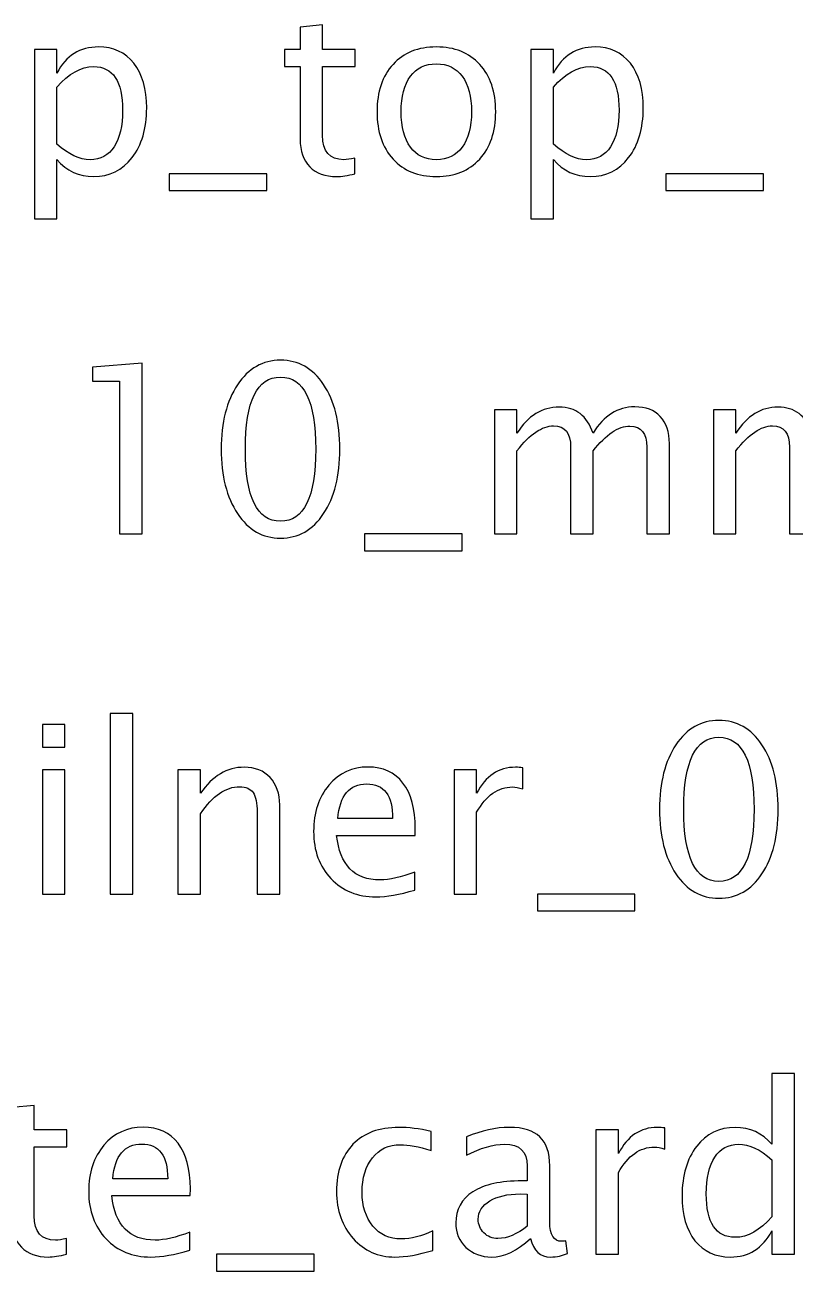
# Model space of a CAD drawing. Header units: centimetres. Extents: x -23.8 to 24.1, y -26.5 to 28.7.
# Drawn here: x 1.45 to 10.14, y 14.28 to 28.35 of the extents above; entities that cross this region are included whole.
import ezdxf

# ---------------------------------------------------------------- set-up
doc = ezdxf.new("R2010")
doc.units = ezdxf.units.CM
doc.header["$MEASUREMENT"] = 0
doc.layers.add('Layer 1', color=7, linetype='Continuous')

msp = doc.modelspace()

# ---------------------------------------------------------------- linework, layer by layer
at = {"layer": 'Layer 1'}
for points, knots in [([(5.17439, 26.67088), (5.0959, 26.64927), (5.02755, 26.63869), (4.96978, 26.63869), (4.96978, 26.63869), (4.84013, 26.63869), (4.73915, 26.67573), (4.66683, 26.74981), (4.66683, 26.74981), (4.59407, 26.8239), (4.55791, 26.92664), (4.55791, 27.0585), (4.55791, 27.0585), (4.55791, 27.0585), (4.55791, 27.88223), (4.55791, 27.88223), (4.55791, 27.88223), (4.55791, 27.88223), (4.38241, 27.88223), (4.38241, 27.88223), (4.38241, 27.88223), (4.38241, 27.88223), (4.38241, 28.07273), (4.38241, 28.07273), (4.38241, 28.07273), (4.38241, 28.07273), (4.55791, 28.07273), (4.55791, 28.07273), (4.55791, 28.07273), (4.55791, 28.07273), (4.55791, 28.32629), (4.55791, 28.32629), (4.55791, 28.32629), (4.55791, 28.32629), (4.81191, 28.35054), (4.81191, 28.35054), (4.81191, 28.35054), (4.81191, 28.35054), (4.81191, 28.07273), (4.81191, 28.07273), (4.81191, 28.07273), (4.81191, 28.07273), (5.17968, 28.07273), (5.17968, 28.07273), (5.17968, 28.07273), (5.17968, 28.07273), (5.17968, 27.88223), (5.17968, 27.88223), (5.17968, 27.88223), (5.17968, 27.88223), (4.81191, 27.88223), (4.81191, 27.88223), (4.81191, 27.88223), (4.81191, 27.88223), (4.81191, 27.10436), (4.81191, 27.10436), (4.81191, 27.10436), (4.81191, 26.92091), (4.89173, 26.82919), (5.05092, 26.82919), (5.05092, 26.82919), (5.08487, 26.82919), (5.12588, 26.83492), (5.17439, 26.84595), (5.17439, 26.84595), (5.17439, 26.84595), (5.17439, 26.67088), (5.17439, 26.67088)], [0, 0, 0, 0, 0.05555556, 0.05555556, 0.05555556, 0.05555556, 0.11111111, 0.11111111, 0.11111111, 0.11111111, 0.16666667, 0.16666667, 0.16666667, 0.16666667, 0.22222222, 0.22222222, 0.22222222, 0.22222222, 0.27777778, 0.27777778, 0.27777778, 0.27777778, 0.33333333, 0.33333333, 0.33333333, 0.33333333, 0.38888889, 0.38888889, 0.38888889, 0.38888889, 0.44444444, 0.44444444, 0.44444444, 0.44444444, 0.5, 0.5, 0.5, 0.5, 0.55555556, 0.55555556, 0.55555556, 0.55555556, 0.61111111, 0.61111111, 0.61111111, 0.61111111, 0.66666667, 0.66666667, 0.66666667, 0.66666667, 0.72222222, 0.72222222, 0.72222222, 0.72222222, 0.77777778, 0.77777778, 0.77777778, 0.77777778, 0.83333333, 0.83333333, 0.83333333, 0.83333333, 0.88888889, 0.88888889, 0.88888889, 0.88888889, 1, 1, 1, 1]), ([(1.55931, 26.15979), (1.55931, 26.15979), (1.55931, 28.07273), (1.55931, 28.07273), (1.55931, 28.07273), (1.55931, 28.07273), (1.81331, 28.07273), (1.81331, 28.07273), (1.81331, 28.07273), (1.81331, 28.07273), (1.81331, 27.80771), (1.81331, 27.80771), (1.81331, 27.80771), (1.91738, 28.00394), (2.07392, 28.10183), (2.2825, 28.10183), (2.2825, 28.10183), (2.4514, 28.10183), (2.58413, 28.04054), (2.68114, 27.91751), (2.68114, 27.91751), (2.77816, 27.79448), (2.82666, 27.62647), (2.82666, 27.41348), (2.82666, 27.41348), (2.82666, 27.18153), (2.77154, 26.99411), (2.66174, 26.85212), (2.66174, 26.85212), (2.55194, 26.70969), (2.4073, 26.63869), (2.22826, 26.63869), (2.22826, 26.63869), (2.06202, 26.63869), (1.92355, 26.70219), (1.81331, 26.82963), (1.81331, 26.82963), (1.81331, 26.82963), (1.81331, 26.15979), (1.81331, 26.15979), (1.81331, 26.15979), (1.81331, 26.15979), (1.55931, 26.15979), (1.55931, 26.15979)], [0, 0, 0, 0, 0.08333333, 0.08333333, 0.08333333, 0.08333333, 0.16666667, 0.16666667, 0.16666667, 0.16666667, 0.25, 0.25, 0.25, 0.25, 0.33333333, 0.33333333, 0.33333333, 0.33333333, 0.41666667, 0.41666667, 0.41666667, 0.41666667, 0.5, 0.5, 0.5, 0.5, 0.58333333, 0.58333333, 0.58333333, 0.58333333, 0.66666667, 0.66666667, 0.66666667, 0.66666667, 0.75, 0.75, 0.75, 0.75, 0.83333333, 0.83333333, 0.83333333, 0.83333333, 1, 1, 1, 1]), ([(6.09514, 26.63869), (5.88921, 26.63869), (5.72605, 26.70439), (5.6061, 26.8358), (5.6061, 26.8358), (5.48572, 26.96721), (5.42574, 27.14581), (5.42574, 27.37114), (5.42574, 27.37114), (5.42574, 27.59604), (5.48572, 27.77419), (5.6061, 27.90516), (5.6061, 27.90516), (5.72605, 28.03613), (5.88921, 28.10183), (6.09514, 28.10183), (6.09514, 28.10183), (6.30107, 28.10183), (6.46423, 28.03613), (6.58418, 27.90516), (6.58418, 27.90516), (6.70456, 27.77419), (6.76453, 27.59604), (6.76453, 27.37114), (6.76453, 27.37114), (6.76453, 27.14581), (6.70456, 26.96721), (6.58418, 26.8358), (6.58418, 26.8358), (6.46423, 26.70439), (6.30107, 26.63869), (6.09514, 26.63869)], [0, 0, 0, 0, 0.11111111, 0.11111111, 0.11111111, 0.11111111, 0.22222222, 0.22222222, 0.22222222, 0.22222222, 0.33333333, 0.33333333, 0.33333333, 0.33333333, 0.44444444, 0.44444444, 0.44444444, 0.44444444, 0.55555556, 0.55555556, 0.55555556, 0.55555556, 0.66666667, 0.66666667, 0.66666667, 0.66666667, 0.77777778, 0.77777778, 0.77777778, 0.77777778, 1, 1, 1, 1]), ([(7.16229, 26.15979), (7.16229, 26.15979), (7.16229, 28.07273), (7.16229, 28.07273), (7.16229, 28.07273), (7.16229, 28.07273), (7.41629, 28.07273), (7.41629, 28.07273), (7.41629, 28.07273), (7.41629, 28.07273), (7.41629, 27.80771), (7.41629, 27.80771), (7.41629, 27.80771), (7.52036, 28.00394), (7.6769, 28.10183), (7.88548, 28.10183), (7.88548, 28.10183), (8.05438, 28.10183), (8.18711, 28.04054), (8.28412, 27.91751), (8.28412, 27.91751), (8.38114, 27.79448), (8.42964, 27.62647), (8.42964, 27.41348), (8.42964, 27.41348), (8.42964, 27.18153), (8.37452, 26.99411), (8.26472, 26.85212), (8.26472, 26.85212), (8.15492, 26.70969), (8.01028, 26.63869), (7.83124, 26.63869), (7.83124, 26.63869), (7.665, 26.63869), (7.52653, 26.70219), (7.41629, 26.82963), (7.41629, 26.82963), (7.41629, 26.82963), (7.41629, 26.15979), (7.41629, 26.15979), (7.41629, 26.15979), (7.41629, 26.15979), (7.16229, 26.15979), (7.16229, 26.15979)], [0, 0, 0, 0, 0.08333333, 0.08333333, 0.08333333, 0.08333333, 0.16666667, 0.16666667, 0.16666667, 0.16666667, 0.25, 0.25, 0.25, 0.25, 0.33333333, 0.33333333, 0.33333333, 0.33333333, 0.41666667, 0.41666667, 0.41666667, 0.41666667, 0.5, 0.5, 0.5, 0.5, 0.58333333, 0.58333333, 0.58333333, 0.58333333, 0.66666667, 0.66666667, 0.66666667, 0.66666667, 0.75, 0.75, 0.75, 0.75, 0.83333333, 0.83333333, 0.83333333, 0.83333333, 1, 1, 1, 1]), ([(1.81331, 27.0047), (1.94428, 26.88784), (2.06907, 26.82919), (2.18769, 26.82919), (2.18769, 26.82919), (2.30455, 26.82919), (2.39495, 26.87814), (2.45845, 26.97559), (2.45845, 26.97559), (2.52239, 27.07305), (2.55414, 27.21019), (2.55414, 27.38746), (2.55414, 27.38746), (2.55414, 27.71554), (2.44566, 27.87958), (2.2287, 27.87958), (2.2287, 27.87958), (2.08671, 27.87958), (1.94825, 27.80286), (1.81331, 27.64896), (1.81331, 27.64896), (1.81331, 27.64896), (1.81331, 27.0047), (1.81331, 27.0047)], [0, 0, 0, 0, 0.14285714, 0.14285714, 0.14285714, 0.14285714, 0.28571429, 0.28571429, 0.28571429, 0.28571429, 0.42857143, 0.42857143, 0.42857143, 0.42857143, 0.57142857, 0.57142857, 0.57142857, 0.57142857, 0.71428571, 0.71428571, 0.71428571, 0.71428571, 1, 1, 1, 1]), ([(6.0947, 26.82919), (6.22038, 26.82919), (6.31827, 26.87637), (6.38794, 26.97118), (6.38794, 26.97118), (6.45718, 27.06555), (6.49201, 27.19917), (6.49201, 27.37114), (6.49201, 27.37114), (6.49201, 27.54268), (6.45718, 27.67586), (6.38794, 27.77022), (6.38794, 27.77022), (6.31827, 27.86415), (6.22038, 27.91133), (6.0947, 27.91133), (6.0947, 27.91133), (5.96858, 27.91133), (5.87069, 27.86415), (5.80189, 27.77022), (5.80189, 27.77022), (5.73266, 27.67586), (5.69827, 27.54268), (5.69827, 27.37114), (5.69827, 27.37114), (5.69827, 27.19917), (5.73266, 27.06555), (5.80189, 26.97118), (5.80189, 26.97118), (5.87069, 26.87637), (5.96858, 26.82919), (6.0947, 26.82919)], [0, 0, 0, 0, 0.11111111, 0.11111111, 0.11111111, 0.11111111, 0.22222222, 0.22222222, 0.22222222, 0.22222222, 0.33333333, 0.33333333, 0.33333333, 0.33333333, 0.44444444, 0.44444444, 0.44444444, 0.44444444, 0.55555556, 0.55555556, 0.55555556, 0.55555556, 0.66666667, 0.66666667, 0.66666667, 0.66666667, 0.77777778, 0.77777778, 0.77777778, 0.77777778, 1, 1, 1, 1]), ([(7.41629, 27.0047), (7.54726, 26.88784), (7.67205, 26.82919), (7.79067, 26.82919), (7.79067, 26.82919), (7.90753, 26.82919), (7.99793, 26.87814), (8.06143, 26.97559), (8.06143, 26.97559), (8.12537, 27.07305), (8.15712, 27.21019), (8.15712, 27.38746), (8.15712, 27.38746), (8.15712, 27.71554), (8.04864, 27.87958), (7.83168, 27.87958), (7.83168, 27.87958), (7.68969, 27.87958), (7.55123, 27.80286), (7.41629, 27.64896), (7.41629, 27.64896), (7.41629, 27.64896), (7.41629, 27.0047), (7.41629, 27.0047)], [0, 0, 0, 0, 0.14285714, 0.14285714, 0.14285714, 0.14285714, 0.28571429, 0.28571429, 0.28571429, 0.28571429, 0.42857143, 0.42857143, 0.42857143, 0.42857143, 0.57142857, 0.57142857, 0.57142857, 0.57142857, 0.71428571, 0.71428571, 0.71428571, 0.71428571, 1, 1, 1, 1]), ([(3.08154, 26.47994), (3.08154, 26.47994), (3.08154, 26.67044), (3.08154, 26.67044), (3.08154, 26.67044), (3.08154, 26.67044), (4.18221, 26.67044), (4.18221, 26.67044), (4.18221, 26.67044), (4.18221, 26.67044), (4.18221, 26.47994), (4.18221, 26.47994), (4.18221, 26.47994), (4.18221, 26.47994), (3.08154, 26.47994), (3.08154, 26.47994)], [0, 0, 0, 0, 0.2, 0.2, 0.2, 0.2, 0.4, 0.4, 0.4, 0.4, 0.6, 0.6, 0.6, 0.6, 1, 1, 1, 1]), ([(8.68452, 26.47994), (8.68452, 26.47994), (8.68452, 26.67044), (8.68452, 26.67044), (8.68452, 26.67044), (8.68452, 26.67044), (9.78519, 26.67044), (9.78519, 26.67044), (9.78519, 26.67044), (9.78519, 26.67044), (9.78519, 26.47994), (9.78519, 26.47994), (9.78519, 26.47994), (9.78519, 26.47994), (8.68452, 26.47994), (8.68452, 26.47994)], [0, 0, 0, 0, 0.2, 0.2, 0.2, 0.2, 0.4, 0.4, 0.4, 0.4, 0.6, 0.6, 0.6, 0.6, 1, 1, 1, 1]), ([(2.52086, 22.60468), (2.52086, 22.60468), (2.52086, 24.32712), (2.52086, 24.32712), (2.52086, 24.32712), (2.52086, 24.32712), (2.21659, 24.32712), (2.21659, 24.32712), (2.21659, 24.32712), (2.21659, 24.32712), (2.21659, 24.48587), (2.21659, 24.48587), (2.21659, 24.48587), (2.21659, 24.48587), (2.77486, 24.53349), (2.77486, 24.53349), (2.77486, 24.53349), (2.77486, 24.53349), (2.77486, 22.60468), (2.77486, 22.60468), (2.77486, 22.60468), (2.77486, 22.60468), (2.52086, 22.60468), (2.52086, 22.60468)], [0, 0, 0, 0, 0.14285714, 0.14285714, 0.14285714, 0.14285714, 0.28571429, 0.28571429, 0.28571429, 0.28571429, 0.42857143, 0.42857143, 0.42857143, 0.42857143, 0.57142857, 0.57142857, 0.57142857, 0.57142857, 0.71428571, 0.71428571, 0.71428571, 0.71428571, 1, 1, 1, 1]), ([(4.33678, 22.55706), (4.13614, 22.55706), (3.9743, 22.64922), (3.85171, 22.8331), (3.85171, 22.8331), (3.72868, 23.01699), (3.66739, 23.25952), (3.66739, 23.56115), (3.66739, 23.56115), (3.66739, 23.86277), (3.72868, 24.10531), (3.85171, 24.28919), (3.85171, 24.28919), (3.9743, 24.47308), (4.13614, 24.56524), (4.33678, 24.56524), (4.33678, 24.56524), (4.53831, 24.56524), (4.70014, 24.47352), (4.82273, 24.29007), (4.82273, 24.29007), (4.94488, 24.10663), (5.00618, 23.86365), (5.00618, 23.56115), (5.00618, 23.56115), (5.00618, 23.25952), (4.94488, 23.01699), (4.82273, 22.8331), (4.82273, 22.8331), (4.70014, 22.64922), (4.53831, 22.55706), (4.33678, 22.55706)], [0, 0, 0, 0, 0.11111111, 0.11111111, 0.11111111, 0.11111111, 0.22222222, 0.22222222, 0.22222222, 0.22222222, 0.33333333, 0.33333333, 0.33333333, 0.33333333, 0.44444444, 0.44444444, 0.44444444, 0.44444444, 0.55555556, 0.55555556, 0.55555556, 0.55555556, 0.66666667, 0.66666667, 0.66666667, 0.66666667, 0.77777778, 0.77777778, 0.77777778, 0.77777778, 1, 1, 1, 1]), ([(4.33634, 22.74755), (4.60137, 22.74755), (4.73366, 23.01875), (4.73366, 23.56115), (4.73366, 23.56115), (4.73366, 24.10354), (4.60137, 24.37474), (4.33634, 24.37474), (4.33634, 24.37474), (4.0722, 24.37474), (3.93991, 24.10354), (3.93991, 23.56115), (3.93991, 23.56115), (3.93991, 23.01875), (4.0722, 22.74755), (4.33634, 22.74755)], [0, 0, 0, 0, 0.2, 0.2, 0.2, 0.2, 0.4, 0.4, 0.4, 0.4, 0.6, 0.6, 0.6, 0.6, 1, 1, 1, 1]), ([(6.75066, 22.60468), (6.75066, 22.60468), (6.75066, 24.00697), (6.75066, 24.00697), (6.75066, 24.00697), (6.75066, 24.00697), (7.00466, 24.00697), (7.00466, 24.00697), (7.00466, 24.00697), (7.00466, 24.00697), (7.00466, 23.74195), (7.00466, 23.74195), (7.00466, 23.74195), (7.12857, 23.93818), (7.28732, 24.03607), (7.48179, 24.03607), (7.48179, 24.03607), (7.6692, 24.03607), (7.79664, 23.93818), (7.86455, 23.74195), (7.86455, 23.74195), (7.98494, 23.93994), (8.14193, 24.03872), (8.33463, 24.03872), (8.33463, 24.03872), (8.45766, 24.03872), (8.55335, 24.00256), (8.6217, 23.9298), (8.6217, 23.9298), (8.69005, 23.85704), (8.72445, 23.75518), (8.72445, 23.62421), (8.72445, 23.62421), (8.72445, 23.62421), (8.72445, 22.60468), (8.72445, 22.60468), (8.72445, 22.60468), (8.72445, 22.60468), (8.47045, 22.60468), (8.47045, 22.60468), (8.47045, 22.60468), (8.47045, 22.60468), (8.47045, 23.58231), (8.47045, 23.58231), (8.47045, 23.58231), (8.47045, 23.74195), (8.40695, 23.82176), (8.27995, 23.82176), (8.27995, 23.82176), (8.1481, 23.82176), (8.00963, 23.72872), (7.86455, 23.54219), (7.86455, 23.54219), (7.86455, 23.54219), (7.86455, 22.60468), (7.86455, 22.60468), (7.86455, 22.60468), (7.86455, 22.60468), (7.61055, 22.60468), (7.61055, 22.60468), (7.61055, 22.60468), (7.61055, 22.60468), (7.61055, 23.5832), (7.61055, 23.5832), (7.61055, 23.5832), (7.61055, 23.74415), (7.54617, 23.82441), (7.41697, 23.82441), (7.41697, 23.82441), (7.28865, 23.82441), (7.15106, 23.73092), (7.00466, 23.54351), (7.00466, 23.54351), (7.00466, 23.54351), (7.00466, 22.60468), (7.00466, 22.60468), (7.00466, 22.60468), (7.00466, 22.60468), (6.75066, 22.60468), (6.75066, 22.60468)], [0, 0, 0, 0, 0.04761905, 0.04761905, 0.04761905, 0.04761905, 0.0952381, 0.0952381, 0.0952381, 0.0952381, 0.14285714, 0.14285714, 0.14285714, 0.14285714, 0.19047619, 0.19047619, 0.19047619, 0.19047619, 0.23809524, 0.23809524, 0.23809524, 0.23809524, 0.28571429, 0.28571429, 0.28571429, 0.28571429, 0.33333333, 0.33333333, 0.33333333, 0.33333333, 0.38095238, 0.38095238, 0.38095238, 0.38095238, 0.42857143, 0.42857143, 0.42857143, 0.42857143, 0.47619048, 0.47619048, 0.47619048, 0.47619048, 0.52380952, 0.52380952, 0.52380952, 0.52380952, 0.57142857, 0.57142857, 0.57142857, 0.57142857, 0.61904762, 0.61904762, 0.61904762, 0.61904762, 0.66666667, 0.66666667, 0.66666667, 0.66666667, 0.71428571, 0.71428571, 0.71428571, 0.71428571, 0.76190476, 0.76190476, 0.76190476, 0.76190476, 0.80952381, 0.80952381, 0.80952381, 0.80952381, 0.85714286, 0.85714286, 0.85714286, 0.85714286, 0.9047619, 0.9047619, 0.9047619, 0.9047619, 1, 1, 1, 1]), ([(9.22098, 22.60468), (9.22098, 22.60468), (9.22098, 24.00697), (9.22098, 24.00697), (9.22098, 24.00697), (9.22098, 24.00697), (9.47498, 24.00697), (9.47498, 24.00697), (9.47498, 24.00697), (9.47498, 24.00697), (9.47498, 23.74195), (9.47498, 23.74195), (9.47498, 23.74195), (9.59889, 23.93818), (9.75764, 24.03607), (9.95211, 24.03607), (9.95211, 24.03607), (10.13952, 24.03607), (10.26696, 23.93818), (10.33487, 23.74195), (10.33487, 23.74195), (10.45526, 23.93994), (10.61225, 24.03872), (10.80495, 24.03872), (10.80495, 24.03872), (10.92798, 24.03872), (11.02367, 24.00256), (11.09202, 23.9298), (11.09202, 23.9298), (11.16037, 23.85704), (11.19477, 23.75518), (11.19477, 23.62421), (11.19477, 23.62421), (11.19477, 23.62421), (11.19477, 22.60468), (11.19477, 22.60468), (11.19477, 22.60468), (11.19477, 22.60468), (10.94077, 22.60468), (10.94077, 22.60468), (10.94077, 22.60468), (10.94077, 22.60468), (10.94077, 23.58231), (10.94077, 23.58231), (10.94077, 23.58231), (10.94077, 23.74195), (10.87727, 23.82176), (10.75027, 23.82176), (10.75027, 23.82176), (10.61842, 23.82176), (10.47995, 23.72872), (10.33487, 23.54219), (10.33487, 23.54219), (10.33487, 23.54219), (10.33487, 22.60468), (10.33487, 22.60468), (10.33487, 22.60468), (10.33487, 22.60468), (10.08087, 22.60468), (10.08087, 22.60468), (10.08087, 22.60468), (10.08087, 22.60468), (10.08087, 23.5832), (10.08087, 23.5832), (10.08087, 23.5832), (10.08087, 23.74415), (10.01649, 23.82441), (9.88729, 23.82441), (9.88729, 23.82441), (9.75897, 23.82441), (9.62138, 23.73092), (9.47498, 23.54351), (9.47498, 23.54351), (9.47498, 23.54351), (9.47498, 22.60468), (9.47498, 22.60468), (9.47498, 22.60468), (9.47498, 22.60468), (9.22098, 22.60468), (9.22098, 22.60468)], [0, 0, 0, 0, 0.04761905, 0.04761905, 0.04761905, 0.04761905, 0.0952381, 0.0952381, 0.0952381, 0.0952381, 0.14285714, 0.14285714, 0.14285714, 0.14285714, 0.19047619, 0.19047619, 0.19047619, 0.19047619, 0.23809524, 0.23809524, 0.23809524, 0.23809524, 0.28571429, 0.28571429, 0.28571429, 0.28571429, 0.33333333, 0.33333333, 0.33333333, 0.33333333, 0.38095238, 0.38095238, 0.38095238, 0.38095238, 0.42857143, 0.42857143, 0.42857143, 0.42857143, 0.47619048, 0.47619048, 0.47619048, 0.47619048, 0.52380952, 0.52380952, 0.52380952, 0.52380952, 0.57142857, 0.57142857, 0.57142857, 0.57142857, 0.61904762, 0.61904762, 0.61904762, 0.61904762, 0.66666667, 0.66666667, 0.66666667, 0.66666667, 0.71428571, 0.71428571, 0.71428571, 0.71428571, 0.76190476, 0.76190476, 0.76190476, 0.76190476, 0.80952381, 0.80952381, 0.80952381, 0.80952381, 0.85714286, 0.85714286, 0.85714286, 0.85714286, 0.9047619, 0.9047619, 0.9047619, 0.9047619, 1, 1, 1, 1]), ([(5.28487, 22.41418), (5.28487, 22.41418), (5.28487, 22.60468), (5.28487, 22.60468), (5.28487, 22.60468), (5.28487, 22.60468), (6.38554, 22.60468), (6.38554, 22.60468), (6.38554, 22.60468), (6.38554, 22.60468), (6.38554, 22.41418), (6.38554, 22.41418), (6.38554, 22.41418), (6.38554, 22.41418), (5.28487, 22.41418), (5.28487, 22.41418)], [0, 0, 0, 0, 0.2, 0.2, 0.2, 0.2, 0.4, 0.4, 0.4, 0.4, 0.6, 0.6, 0.6, 0.6, 1, 1, 1, 1]), ([(2.41478, 18.53892), (2.41478, 18.53892), (2.41478, 20.57885), (2.41478, 20.57885), (2.41478, 20.57885), (2.41478, 20.57885), (2.66878, 20.57885), (2.66878, 20.57885), (2.66878, 20.57885), (2.66878, 20.57885), (2.66878, 18.53892), (2.66878, 18.53892), (2.66878, 18.53892), (2.66878, 18.53892), (2.41478, 18.53892), (2.41478, 18.53892)], [0, 0, 0, 0, 0.2, 0.2, 0.2, 0.2, 0.4, 0.4, 0.4, 0.4, 0.6, 0.6, 0.6, 0.6, 1, 1, 1, 1]), ([(1.65014, 20.19786), (1.65014, 20.19786), (1.65014, 20.45186), (1.65014, 20.45186), (1.65014, 20.45186), (1.65014, 20.45186), (1.90414, 20.45186), (1.90414, 20.45186), (1.90414, 20.45186), (1.90414, 20.45186), (1.90414, 20.19786), (1.90414, 20.19786), (1.90414, 20.19786), (1.90414, 20.19786), (1.65014, 20.19786), (1.65014, 20.19786)], [0, 0, 0, 0, 0.2, 0.2, 0.2, 0.2, 0.4, 0.4, 0.4, 0.4, 0.6, 0.6, 0.6, 0.6, 1, 1, 1, 1]), ([(9.28335, 18.4913), (9.08271, 18.4913), (8.92087, 18.58346), (8.79828, 18.76734), (8.79828, 18.76734), (8.67525, 18.95123), (8.61396, 19.19376), (8.61396, 19.49539), (8.61396, 19.49539), (8.61396, 19.79701), (8.67525, 20.03955), (8.79828, 20.22343), (8.79828, 20.22343), (8.92087, 20.40732), (9.08271, 20.49948), (9.28335, 20.49948), (9.28335, 20.49948), (9.48488, 20.49948), (9.64671, 20.40776), (9.7693, 20.22431), (9.7693, 20.22431), (9.89145, 20.04087), (9.95275, 19.79789), (9.95275, 19.49539), (9.95275, 19.49539), (9.95275, 19.19376), (9.89145, 18.95123), (9.7693, 18.76734), (9.7693, 18.76734), (9.64671, 18.58346), (9.48488, 18.4913), (9.28335, 18.4913)], [0, 0, 0, 0, 0.11111111, 0.11111111, 0.11111111, 0.11111111, 0.22222222, 0.22222222, 0.22222222, 0.22222222, 0.33333333, 0.33333333, 0.33333333, 0.33333333, 0.44444444, 0.44444444, 0.44444444, 0.44444444, 0.55555556, 0.55555556, 0.55555556, 0.55555556, 0.66666667, 0.66666667, 0.66666667, 0.66666667, 0.77777778, 0.77777778, 0.77777778, 0.77777778, 1, 1, 1, 1]), ([(9.28291, 18.68179), (9.54794, 18.68179), (9.68023, 18.95299), (9.68023, 19.49539), (9.68023, 19.49539), (9.68023, 20.03778), (9.54794, 20.30898), (9.28291, 20.30898), (9.28291, 20.30898), (9.01877, 20.30898), (8.88648, 20.03778), (8.88648, 19.49539), (8.88648, 19.49539), (8.88648, 18.95299), (9.01877, 18.68179), (9.28291, 18.68179)], [0, 0, 0, 0, 0.2, 0.2, 0.2, 0.2, 0.4, 0.4, 0.4, 0.4, 0.6, 0.6, 0.6, 0.6, 1, 1, 1, 1]), ([(1.65014, 18.53892), (1.65014, 18.53892), (1.65014, 19.94121), (1.65014, 19.94121), (1.65014, 19.94121), (1.65014, 19.94121), (1.90414, 19.94121), (1.90414, 19.94121), (1.90414, 19.94121), (1.90414, 19.94121), (1.90414, 18.53892), (1.90414, 18.53892), (1.90414, 18.53892), (1.90414, 18.53892), (1.65014, 18.53892), (1.65014, 18.53892)], [0, 0, 0, 0, 0.2, 0.2, 0.2, 0.2, 0.4, 0.4, 0.4, 0.4, 0.6, 0.6, 0.6, 0.6, 1, 1, 1, 1]), ([(3.17942, 18.53892), (3.17942, 18.53892), (3.17942, 19.94121), (3.17942, 19.94121), (3.17942, 19.94121), (3.17942, 19.94121), (3.43342, 19.94121), (3.43342, 19.94121), (3.43342, 19.94121), (3.43342, 19.94121), (3.43342, 19.67619), (3.43342, 19.67619), (3.43342, 19.67619), (3.56792, 19.87242), (3.73284, 19.97031), (3.92775, 19.97031), (3.92775, 19.97031), (4.05034, 19.97031), (4.14779, 19.93195), (4.21967, 19.85478), (4.21967, 19.85478), (4.29155, 19.77805), (4.32771, 19.67442), (4.32771, 19.54478), (4.32771, 19.54478), (4.32771, 19.54478), (4.32771, 18.53892), (4.32771, 18.53892), (4.32771, 18.53892), (4.32771, 18.53892), (4.07371, 18.53892), (4.07371, 18.53892), (4.07371, 18.53892), (4.07371, 18.53892), (4.07371, 19.46187), (4.07371, 19.46187), (4.07371, 19.46187), (4.07371, 19.56594), (4.05828, 19.64003), (4.02785, 19.68412), (4.02785, 19.68412), (3.99698, 19.72866), (3.94627, 19.75071), (3.87527, 19.75071), (3.87527, 19.75071), (3.71917, 19.75071), (3.57188, 19.64885), (3.43342, 19.44512), (3.43342, 19.44512), (3.43342, 19.44512), (3.43342, 18.53892), (3.43342, 18.53892), (3.43342, 18.53892), (3.43342, 18.53892), (3.17942, 18.53892), (3.17942, 18.53892)], [0, 0, 0, 0, 0.06666667, 0.06666667, 0.06666667, 0.06666667, 0.13333333, 0.13333333, 0.13333333, 0.13333333, 0.2, 0.2, 0.2, 0.2, 0.26666667, 0.26666667, 0.26666667, 0.26666667, 0.33333333, 0.33333333, 0.33333333, 0.33333333, 0.4, 0.4, 0.4, 0.4, 0.46666667, 0.46666667, 0.46666667, 0.46666667, 0.53333333, 0.53333333, 0.53333333, 0.53333333, 0.6, 0.6, 0.6, 0.6, 0.66666667, 0.66666667, 0.66666667, 0.66666667, 0.73333333, 0.73333333, 0.73333333, 0.73333333, 0.8, 0.8, 0.8, 0.8, 0.86666667, 0.86666667, 0.86666667, 0.86666667, 1, 1, 1, 1]), ([(5.85083, 18.5839), (5.68017, 18.53275), (5.53421, 18.50717), (5.4125, 18.50717), (5.4125, 18.50717), (5.2048, 18.50717), (5.03591, 18.57596), (4.90583, 18.7131), (4.90583, 18.7131), (4.77574, 18.85025), (4.71047, 19.02796), (4.71047, 19.24668), (4.71047, 19.24668), (4.71047, 19.45879), (4.7678, 19.63297), (4.88289, 19.76923), (4.88289, 19.76923), (4.99799, 19.90505), (5.14527, 19.97296), (5.32475, 19.97296), (5.32475, 19.97296), (5.49452, 19.97296), (5.62593, 19.91255), (5.71854, 19.79172), (5.71854, 19.79172), (5.81114, 19.67089), (5.85744, 19.4998), (5.85744, 19.27799), (5.85744, 19.27799), (5.85744, 19.27799), (5.85612, 19.20038), (5.85612, 19.20038), (5.85612, 19.20038), (5.85612, 19.20038), (4.96977, 19.20038), (4.96977, 19.20038), (4.96977, 19.20038), (5.00681, 18.86524), (5.17041, 18.69767), (5.46013, 18.69767), (5.46013, 18.69767), (5.5664, 18.69767), (5.69649, 18.72766), (5.85083, 18.78763), (5.85083, 18.78763), (5.85083, 18.78763), (5.85083, 18.5839), (5.85083, 18.5839)], [0, 0, 0, 0, 0.07692308, 0.07692308, 0.07692308, 0.07692308, 0.15384615, 0.15384615, 0.15384615, 0.15384615, 0.23076923, 0.23076923, 0.23076923, 0.23076923, 0.30769231, 0.30769231, 0.30769231, 0.30769231, 0.38461538, 0.38461538, 0.38461538, 0.38461538, 0.46153846, 0.46153846, 0.46153846, 0.46153846, 0.53846154, 0.53846154, 0.53846154, 0.53846154, 0.61538462, 0.61538462, 0.61538462, 0.61538462, 0.69230769, 0.69230769, 0.69230769, 0.69230769, 0.76923077, 0.76923077, 0.76923077, 0.76923077, 0.84615385, 0.84615385, 0.84615385, 0.84615385, 1, 1, 1, 1]), ([(6.29577, 18.53892), (6.29577, 18.53892), (6.29577, 19.94121), (6.29577, 19.94121), (6.29577, 19.94121), (6.29577, 19.94121), (6.54977, 19.94121), (6.54977, 19.94121), (6.54977, 19.94121), (6.54977, 19.94121), (6.54977, 19.67619), (6.54977, 19.67619), (6.54977, 19.67619), (6.65075, 19.87242), (6.79715, 19.97031), (6.98942, 19.97031), (6.98942, 19.97031), (7.01544, 19.97031), (7.04278, 19.96811), (7.071, 19.9637), (7.071, 19.9637), (7.071, 19.9637), (7.071, 19.72602), (7.071, 19.72602), (7.071, 19.72602), (7.0269, 19.74057), (6.9881, 19.74806), (6.95458, 19.74806), (6.95458, 19.74806), (6.79319, 19.74806), (6.65825, 19.65281), (6.54977, 19.46187), (6.54977, 19.46187), (6.54977, 19.46187), (6.54977, 18.53892), (6.54977, 18.53892), (6.54977, 18.53892), (6.54977, 18.53892), (6.29577, 18.53892), (6.29577, 18.53892)], [0, 0, 0, 0, 0.09090909, 0.09090909, 0.09090909, 0.09090909, 0.18181818, 0.18181818, 0.18181818, 0.18181818, 0.27272727, 0.27272727, 0.27272727, 0.27272727, 0.36363636, 0.36363636, 0.36363636, 0.36363636, 0.45454545, 0.45454545, 0.45454545, 0.45454545, 0.54545455, 0.54545455, 0.54545455, 0.54545455, 0.63636364, 0.63636364, 0.63636364, 0.63636364, 0.72727273, 0.72727273, 0.72727273, 0.72727273, 0.81818182, 0.81818182, 0.81818182, 0.81818182, 1, 1, 1, 1]), ([(4.983, 19.39088), (4.983, 19.39088), (5.60212, 19.39088), (5.60212, 19.39088), (5.60212, 19.39088), (5.60212, 19.65193), (5.50466, 19.78246), (5.3102, 19.78246), (5.3102, 19.78246), (5.1144, 19.78246), (5.00548, 19.65193), (4.983, 19.39088)], [0, 0, 0, 0, 0.25, 0.25, 0.25, 0.25, 0.5, 0.5, 0.5, 0.5, 1, 1, 1, 1]), ([(7.23548, 18.34842), (7.23548, 18.34842), (7.23548, 18.53892), (7.23548, 18.53892), (7.23548, 18.53892), (7.23548, 18.53892), (8.33615, 18.53892), (8.33615, 18.53892), (8.33615, 18.53892), (8.33615, 18.53892), (8.33615, 18.34842), (8.33615, 18.34842), (8.33615, 18.34842), (8.33615, 18.34842), (7.23548, 18.34842), (7.23548, 18.34842)], [0, 0, 0, 0, 0.2, 0.2, 0.2, 0.2, 0.4, 0.4, 0.4, 0.4, 0.6, 0.6, 0.6, 0.6, 1, 1, 1, 1]), ([(9.88133, 14.47316), (9.88133, 14.47316), (9.88133, 14.73642), (9.88133, 14.73642), (9.88133, 14.73642), (9.7777, 14.53975), (9.6216, 14.44141), (9.41302, 14.44141), (9.41302, 14.44141), (9.24368, 14.44141), (9.11051, 14.50271), (9.0135, 14.62574), (9.0135, 14.62574), (8.91648, 14.74877), (8.86797, 14.91678), (8.86797, 15.12977), (8.86797, 15.12977), (8.86797, 15.3626), (8.9231, 15.55001), (9.0329, 15.69201), (9.0329, 15.69201), (9.14314, 15.83356), (9.28778, 15.90455), (9.46726, 15.90455), (9.46726, 15.90455), (9.6335, 15.90455), (9.77197, 15.84105), (9.88133, 15.71361), (9.88133, 15.71361), (9.88133, 15.71361), (9.88133, 16.51309), (9.88133, 16.51309), (9.88133, 16.51309), (9.88133, 16.51309), (10.13533, 16.51309), (10.13533, 16.51309), (10.13533, 16.51309), (10.13533, 16.51309), (10.13533, 14.47316), (10.13533, 14.47316), (10.13533, 14.47316), (10.13533, 14.47316), (9.88133, 14.47316), (9.88133, 14.47316)], [0, 0, 0, 0, 0.08333333, 0.08333333, 0.08333333, 0.08333333, 0.16666667, 0.16666667, 0.16666667, 0.16666667, 0.25, 0.25, 0.25, 0.25, 0.33333333, 0.33333333, 0.33333333, 0.33333333, 0.41666667, 0.41666667, 0.41666667, 0.41666667, 0.5, 0.5, 0.5, 0.5, 0.58333333, 0.58333333, 0.58333333, 0.58333333, 0.66666667, 0.66666667, 0.66666667, 0.66666667, 0.75, 0.75, 0.75, 0.75, 0.83333333, 0.83333333, 0.83333333, 0.83333333, 1, 1, 1, 1]), ([(1.9209, 14.4736), (1.84241, 14.45199), (1.77406, 14.44141), (1.71629, 14.44141), (1.71629, 14.44141), (1.58664, 14.44141), (1.48566, 14.47845), (1.41334, 14.55253), (1.41334, 14.55253), (1.34058, 14.62662), (1.30442, 14.72936), (1.30442, 14.86122), (1.30442, 14.86122), (1.30442, 14.86122), (1.30442, 15.68495), (1.30442, 15.68495), (1.30442, 15.68495), (1.30442, 15.68495), (1.12892, 15.68495), (1.12892, 15.68495), (1.12892, 15.68495), (1.12892, 15.68495), (1.12892, 15.87545), (1.12892, 15.87545), (1.12892, 15.87545), (1.12892, 15.87545), (1.30442, 15.87545), (1.30442, 15.87545), (1.30442, 15.87545), (1.30442, 15.87545), (1.30442, 16.12901), (1.30442, 16.12901), (1.30442, 16.12901), (1.30442, 16.12901), (1.55842, 16.15326), (1.55842, 16.15326), (1.55842, 16.15326), (1.55842, 16.15326), (1.55842, 15.87545), (1.55842, 15.87545), (1.55842, 15.87545), (1.55842, 15.87545), (1.92619, 15.87545), (1.92619, 15.87545), (1.92619, 15.87545), (1.92619, 15.87545), (1.92619, 15.68495), (1.92619, 15.68495), (1.92619, 15.68495), (1.92619, 15.68495), (1.55842, 15.68495), (1.55842, 15.68495), (1.55842, 15.68495), (1.55842, 15.68495), (1.55842, 14.90708), (1.55842, 14.90708), (1.55842, 14.90708), (1.55842, 14.72363), (1.63824, 14.63191), (1.79743, 14.63191), (1.79743, 14.63191), (1.83138, 14.63191), (1.87239, 14.63764), (1.9209, 14.64867), (1.9209, 14.64867), (1.9209, 14.64867), (1.9209, 14.4736), (1.9209, 14.4736)], [0, 0, 0, 0, 0.05555556, 0.05555556, 0.05555556, 0.05555556, 0.11111111, 0.11111111, 0.11111111, 0.11111111, 0.16666667, 0.16666667, 0.16666667, 0.16666667, 0.22222222, 0.22222222, 0.22222222, 0.22222222, 0.27777778, 0.27777778, 0.27777778, 0.27777778, 0.33333333, 0.33333333, 0.33333333, 0.33333333, 0.38888889, 0.38888889, 0.38888889, 0.38888889, 0.44444444, 0.44444444, 0.44444444, 0.44444444, 0.5, 0.5, 0.5, 0.5, 0.55555556, 0.55555556, 0.55555556, 0.55555556, 0.61111111, 0.61111111, 0.61111111, 0.61111111, 0.66666667, 0.66666667, 0.66666667, 0.66666667, 0.72222222, 0.72222222, 0.72222222, 0.72222222, 0.77777778, 0.77777778, 0.77777778, 0.77777778, 0.83333333, 0.83333333, 0.83333333, 0.83333333, 0.88888889, 0.88888889, 0.88888889, 0.88888889, 1, 1, 1, 1]), ([(3.31261, 14.51814), (3.14195, 14.46699), (2.99599, 14.44141), (2.87428, 14.44141), (2.87428, 14.44141), (2.66658, 14.44141), (2.49769, 14.5102), (2.36761, 14.64734), (2.36761, 14.64734), (2.23752, 14.78449), (2.17225, 14.9622), (2.17225, 15.18092), (2.17225, 15.18092), (2.17225, 15.39303), (2.22958, 15.56721), (2.34467, 15.70347), (2.34467, 15.70347), (2.45977, 15.83929), (2.60705, 15.9072), (2.78653, 15.9072), (2.78653, 15.9072), (2.9563, 15.9072), (3.08771, 15.84679), (3.18032, 15.72596), (3.18032, 15.72596), (3.27292, 15.60513), (3.31922, 15.43404), (3.31922, 15.21223), (3.31922, 15.21223), (3.31922, 15.21223), (3.3179, 15.13462), (3.3179, 15.13462), (3.3179, 15.13462), (3.3179, 15.13462), (2.43155, 15.13462), (2.43155, 15.13462), (2.43155, 15.13462), (2.46859, 14.79948), (2.63219, 14.63191), (2.92191, 14.63191), (2.92191, 14.63191), (3.02818, 14.63191), (3.15827, 14.6619), (3.31261, 14.72187), (3.31261, 14.72187), (3.31261, 14.72187), (3.31261, 14.51814), (3.31261, 14.51814)], [0, 0, 0, 0, 0.07692308, 0.07692308, 0.07692308, 0.07692308, 0.15384615, 0.15384615, 0.15384615, 0.15384615, 0.23076923, 0.23076923, 0.23076923, 0.23076923, 0.30769231, 0.30769231, 0.30769231, 0.30769231, 0.38461538, 0.38461538, 0.38461538, 0.38461538, 0.46153846, 0.46153846, 0.46153846, 0.46153846, 0.53846154, 0.53846154, 0.53846154, 0.53846154, 0.61538462, 0.61538462, 0.61538462, 0.61538462, 0.69230769, 0.69230769, 0.69230769, 0.69230769, 0.76923077, 0.76923077, 0.76923077, 0.76923077, 0.84615385, 0.84615385, 0.84615385, 0.84615385, 1, 1, 1, 1]), ([(6.05413, 14.51549), (5.88964, 14.4661), (5.74765, 14.44141), (5.62815, 14.44141), (5.62815, 14.44141), (5.43853, 14.44141), (5.28154, 14.51152), (5.15675, 14.65131), (5.15675, 14.65131), (5.03195, 14.79154), (4.96933, 14.96837), (4.96933, 15.18136), (4.96933, 15.18136), (4.96933, 15.4089), (5.03107, 15.58661), (5.15454, 15.71361), (5.15454, 15.71361), (5.27801, 15.84105), (5.45043, 15.90455), (5.6718, 15.90455), (5.6718, 15.90455), (5.78072, 15.90455), (5.90331, 15.88956), (6.03825, 15.85957), (6.03825, 15.85957), (6.03825, 15.85957), (6.03825, 15.64526), (6.03825, 15.64526), (6.03825, 15.64526), (5.89493, 15.6876), (5.77808, 15.70876), (5.68812, 15.70876), (5.68812, 15.70876), (5.55759, 15.70876), (5.45308, 15.65981), (5.37503, 15.56236), (5.37503, 15.56236), (5.29698, 15.46491), (5.25773, 15.33482), (5.25773, 15.17254), (5.25773, 15.17254), (5.25773, 15.01511), (5.2983, 14.88811), (5.379, 14.79066), (5.379, 14.79066), (5.4597, 14.69365), (5.56509, 14.64514), (5.69606, 14.64514), (5.69606, 14.64514), (5.81203, 14.64514), (5.93109, 14.67513), (6.05413, 14.7351), (6.05413, 14.7351), (6.05413, 14.7351), (6.05413, 14.51549), (6.05413, 14.51549)], [0, 0, 0, 0, 0.06666667, 0.06666667, 0.06666667, 0.06666667, 0.13333333, 0.13333333, 0.13333333, 0.13333333, 0.2, 0.2, 0.2, 0.2, 0.26666667, 0.26666667, 0.26666667, 0.26666667, 0.33333333, 0.33333333, 0.33333333, 0.33333333, 0.4, 0.4, 0.4, 0.4, 0.46666667, 0.46666667, 0.46666667, 0.46666667, 0.53333333, 0.53333333, 0.53333333, 0.53333333, 0.6, 0.6, 0.6, 0.6, 0.66666667, 0.66666667, 0.66666667, 0.66666667, 0.73333333, 0.73333333, 0.73333333, 0.73333333, 0.8, 0.8, 0.8, 0.8, 0.86666667, 0.86666667, 0.86666667, 0.86666667, 1, 1, 1, 1]), ([(7.15832, 14.65175), (7.00575, 14.51152), (6.8589, 14.44141), (6.71779, 14.44141), (6.71779, 14.44141), (6.60182, 14.44141), (6.50524, 14.47757), (6.42896, 14.55033), (6.42896, 14.55033), (6.35223, 14.62309), (6.31386, 14.71481), (6.31386, 14.8255), (6.31386, 14.8255), (6.31386, 14.97851), (6.37824, 15.09625), (6.50701, 15.17827), (6.50701, 15.17827), (6.63577, 15.26029), (6.82054, 15.3013), (7.06131, 15.3013), (7.06131, 15.3013), (7.06131, 15.3013), (7.12084, 15.3013), (7.12084, 15.3013), (7.12084, 15.3013), (7.12084, 15.3013), (7.12084, 15.4702), (7.12084, 15.4702), (7.12084, 15.4702), (7.12084, 15.63292), (7.03617, 15.71405), (6.8664, 15.71405), (6.8664, 15.71405), (6.73499, 15.71405), (6.59123, 15.6726), (6.43557, 15.5897), (6.43557, 15.5897), (6.43557, 15.5897), (6.43557, 15.79872), (6.43557, 15.79872), (6.43557, 15.79872), (6.60667, 15.86928), (6.76806, 15.90455), (6.91932, 15.90455), (6.91932, 15.90455), (7.07498, 15.90455), (7.19007, 15.86928), (7.26371, 15.79828), (7.26371, 15.79828), (7.3378, 15.72728), (7.37484, 15.61792), (7.37484, 15.4702), (7.37484, 15.4702), (7.37484, 15.4702), (7.37484, 14.83652), (7.37484, 14.83652), (7.37484, 14.83652), (7.37484, 14.69144), (7.41938, 14.61868), (7.50889, 14.61868), (7.50889, 14.61868), (7.51992, 14.61868), (7.53623, 14.62044), (7.55784, 14.62397), (7.55784, 14.62397), (7.55784, 14.62397), (7.57592, 14.48286), (7.57592, 14.48286), (7.57592, 14.48286), (7.51816, 14.45508), (7.45466, 14.44141), (7.38498, 14.44141), (7.38498, 14.44141), (7.26636, 14.44141), (7.19095, 14.51152), (7.15832, 14.65175)], [0, 0, 0, 0, 0.05, 0.05, 0.05, 0.05, 0.1, 0.1, 0.1, 0.1, 0.15, 0.15, 0.15, 0.15, 0.2, 0.2, 0.2, 0.2, 0.25, 0.25, 0.25, 0.25, 0.3, 0.3, 0.3, 0.3, 0.35, 0.35, 0.35, 0.35, 0.4, 0.4, 0.4, 0.4, 0.45, 0.45, 0.45, 0.45, 0.5, 0.5, 0.5, 0.5, 0.55, 0.55, 0.55, 0.55, 0.6, 0.6, 0.6, 0.6, 0.65, 0.65, 0.65, 0.65, 0.7, 0.7, 0.7, 0.7, 0.75, 0.75, 0.75, 0.75, 0.8, 0.8, 0.8, 0.8, 0.85, 0.85, 0.85, 0.85, 0.9, 0.9, 0.9, 0.9, 1, 1, 1, 1]), ([(7.89651, 14.47316), (7.89651, 14.47316), (7.89651, 15.87545), (7.89651, 15.87545), (7.89651, 15.87545), (7.89651, 15.87545), (8.15051, 15.87545), (8.15051, 15.87545), (8.15051, 15.87545), (8.15051, 15.87545), (8.15051, 15.61043), (8.15051, 15.61043), (8.15051, 15.61043), (8.25149, 15.80666), (8.39789, 15.90455), (8.59016, 15.90455), (8.59016, 15.90455), (8.61618, 15.90455), (8.64352, 15.90235), (8.67174, 15.89794), (8.67174, 15.89794), (8.67174, 15.89794), (8.67174, 15.66026), (8.67174, 15.66026), (8.67174, 15.66026), (8.62764, 15.67481), (8.58884, 15.6823), (8.55532, 15.6823), (8.55532, 15.6823), (8.39393, 15.6823), (8.25899, 15.58705), (8.15051, 15.39611), (8.15051, 15.39611), (8.15051, 15.39611), (8.15051, 14.47316), (8.15051, 14.47316), (8.15051, 14.47316), (8.15051, 14.47316), (7.89651, 14.47316), (7.89651, 14.47316)], [0, 0, 0, 0, 0.09090909, 0.09090909, 0.09090909, 0.09090909, 0.18181818, 0.18181818, 0.18181818, 0.18181818, 0.27272727, 0.27272727, 0.27272727, 0.27272727, 0.36363636, 0.36363636, 0.36363636, 0.36363636, 0.45454545, 0.45454545, 0.45454545, 0.45454545, 0.54545455, 0.54545455, 0.54545455, 0.54545455, 0.63636364, 0.63636364, 0.63636364, 0.63636364, 0.72727273, 0.72727273, 0.72727273, 0.72727273, 0.81818182, 0.81818182, 0.81818182, 0.81818182, 1, 1, 1, 1]), ([(2.44478, 15.32512), (2.44478, 15.32512), (3.0639, 15.32512), (3.0639, 15.32512), (3.0639, 15.32512), (3.0639, 15.58617), (2.96644, 15.7167), (2.77198, 15.7167), (2.77198, 15.7167), (2.57618, 15.7167), (2.46726, 15.58617), (2.44478, 15.32512)], [0, 0, 0, 0, 0.25, 0.25, 0.25, 0.25, 0.5, 0.5, 0.5, 0.5, 1, 1, 1, 1]), ([(9.88133, 15.53987), (9.74948, 15.65585), (9.62468, 15.71405), (9.5065, 15.71405), (9.5065, 15.71405), (9.39009, 15.71405), (9.30013, 15.66555), (9.23619, 15.56809), (9.23619, 15.56809), (9.17225, 15.47108), (9.1405, 15.3335), (9.1405, 15.15534), (9.1405, 15.15534), (9.1405, 14.8277), (9.24897, 14.66366), (9.46637, 14.66366), (9.46637, 14.66366), (9.60748, 14.66366), (9.74595, 14.74083), (9.88133, 14.89473), (9.88133, 14.89473), (9.88133, 14.89473), (9.88133, 15.53987), (9.88133, 15.53987)], [0, 0, 0, 0, 0.14285714, 0.14285714, 0.14285714, 0.14285714, 0.28571429, 0.28571429, 0.28571429, 0.28571429, 0.42857143, 0.42857143, 0.42857143, 0.42857143, 0.57142857, 0.57142857, 0.57142857, 0.57142857, 0.71428571, 0.71428571, 0.71428571, 0.71428571, 1, 1, 1, 1]), ([(7.12084, 14.79022), (7.12084, 14.79022), (7.12084, 15.15049), (7.12084, 15.15049), (7.12084, 15.15049), (7.12084, 15.15049), (7.03926, 15.15314), (7.03926, 15.15314), (7.03926, 15.15314), (6.89815, 15.15314), (6.78438, 15.12712), (6.69751, 15.07509), (6.69751, 15.07509), (6.61108, 15.02261), (6.56786, 14.95338), (6.56786, 14.86695), (6.56786, 14.86695), (6.56786, 14.80653), (6.58947, 14.75538), (6.63224, 14.71349), (6.63224, 14.71349), (6.67546, 14.6716), (6.72793, 14.65043), (6.79011, 14.65043), (6.79011, 14.65043), (6.89594, 14.65043), (7.00619, 14.69717), (7.12084, 14.79022)], [0, 0, 0, 0, 0.125, 0.125, 0.125, 0.125, 0.25, 0.25, 0.25, 0.25, 0.375, 0.375, 0.375, 0.375, 0.5, 0.5, 0.5, 0.5, 0.625, 0.625, 0.625, 0.625, 0.75, 0.75, 0.75, 0.75, 1, 1, 1, 1]), ([(3.61467, 14.28266), (3.61467, 14.28266), (3.61467, 14.47316), (3.61467, 14.47316), (3.61467, 14.47316), (3.61467, 14.47316), (4.71534, 14.47316), (4.71534, 14.47316), (4.71534, 14.47316), (4.71534, 14.47316), (4.71534, 14.28266), (4.71534, 14.28266), (4.71534, 14.28266), (4.71534, 14.28266), (3.61467, 14.28266), (3.61467, 14.28266)], [0, 0, 0, 0, 0.2, 0.2, 0.2, 0.2, 0.4, 0.4, 0.4, 0.4, 0.6, 0.6, 0.6, 0.6, 1, 1, 1, 1])]:
    msp.add_open_spline(points, degree=3, knots=knots, dxfattribs=at)

doc.saveas('drawing.dxf')
